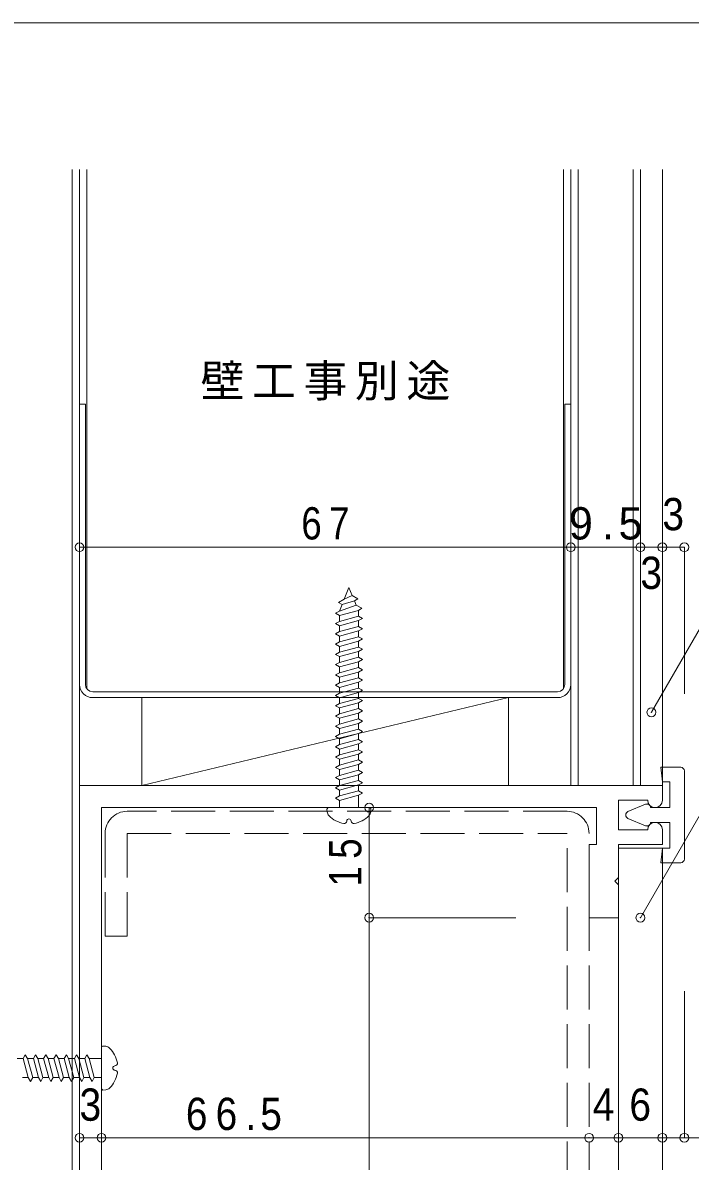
# Model space of a CAD drawing. Units: millimetres at full size, sheet at 1:2. Extents: x -282 to 282, y -195 to 195.
# Drawn here: x -191.5 to -100.5, y 39.8 to 195 of the extents above; entities that cross this region are included whole.
import ezdxf
from ezdxf.enums import TextEntityAlignment as Align

# ---------------------------------------------------------------- set-up
doc = ezdxf.new("R2010")
doc.units = ezdxf.units.MM
doc.header["$LTSCALE"] = 2
doc.header["$PDMODE"] = 32
doc.header["$PDSIZE"] = 1.2
doc.linetypes.add('DASHED3', pattern=[4, 3, -1])
for name, color, linetype, lineweight in [('4-0_ＫＢ製品', 2, 'Continuous', 9), ('4-1_躯体', 3, 'Continuous', 9), ('4-3_寸法', 4, 'Continuous', 9), ('4-4_引出線字', 4, 'Continuous', 9), ('4-8_他製品', 7, 'DASHED3', 9), ('4-9_他製品', 7, 'Continuous', 9), ('4-A_ベース', 3, 'Continuous', 9), ('4-B', 7, 'Continuous', 9), ('F-0_図面枠', 5, 'Continuous', 9)]:
    doc.layers.add(name, color=color, linetype=linetype, lineweight=lineweight)
doc.layers.add('4-5_文字', color=7, linetype='Continuous')
doc.styles.add('HGｺﾞｼｯｸM', font='')
doc.styles.get('HGｺﾞｼｯｸM').set_extended_font_data('HGｺﾞｼｯｸM')

msp = doc.modelspace()

# ---------------------------------------------------------------- linework, layer by layer
at = {"layer": '4-0_ＫＢ製品'}
for p, q in [((-104.25, 91), (-104.25, 175)), ((-104.25, 82.5), (-110.25, 82.5)), ((-110.25, -58), (-110.25, 82.5)), ((-104.25, -58), (-104.25, 82.5))]:
    msp.add_line(p, q, dxfattribs=at)
at = {"layer": '4-1_躯体'}
for p, q in [((-184.75, -150), (-184.75, 175)), ((-183.75, -150), (-183.75, 175)), ((-116.75, 91), (-116.75, 175)), ((-115.75, 91), (-115.75, 175)), ((-108.25, 91), (-108.25, 175)), ((-107.25, 91), (-107.25, 175))]:
    msp.add_line(p, q, dxfattribs=at)
at = {"layer": '4-3_寸法'}
for p, q in [((-116.75, 123.5), (-183.75, 123.5)), ((-107.25, 123.5), (-116.75, 123.5)), ((-104.25, 123.5), (-107.25, 123.5)), ((-101.25, 123.5), (-104.25, 123.5)), ((-101.25, 123.5), (-101.25, 103.5)), ((-144.25, 88), (-144.25, 73)), ((-144.25, 73), (-124.25, 73)), ((-144.25, 73), (-144.25, -48)), ((-101.25, 43), (-101.25, 63)), ((-180.75, 43), (-183.75, 43)), ((-114.25, 43), (-180.75, 43)), ((-110.25, 43), (-114.25, 43)), ((-104.25, 43), (-110.25, 43)), ((-91.25, 43), (-104.25, 43))]:
    msp.add_line(p, q, dxfattribs=at)
for p in [(-183.75, 123.5), (-116.75, 123.5), (-107.25, 123.5), (-104.25, 123.5), (-101.25, 123.5), (-144.25, 88), (-144.25, 73), (-183.75, 43), (-180.75, 43), (-114.25, 43), (-110.25, 43), (-104.25, 43), (-101.25, 43)]:
    msp.add_point(p, dxfattribs=at)
at = {"layer": '4-4_引出線字'}
for p, q in [((-105.75, 101), (-81.213, 143.5)), ((-107.25, 73), (-78.094, 123.5))]:
    msp.add_line(p, q, dxfattribs=at)
for p in [(-105.75, 101), (-107.25, 73)]:
    msp.add_point(p, dxfattribs=at)
at = {"layer": '4-8_他製品'}
for p, q in [((-117.25, 87.5), (-177.25, 87.5)), ((-177.25, 84.5), (-117.25, 84.5)), ((-177.25, 84.5), (-177.25, 70.5)), ((-117.25, -59.5), (-117.25, 84.5)), ((-114.25, -59.5), (-114.25, 84.5))]:
    msp.add_line(p, q, dxfattribs=at)
msp.add_lwpolyline([(-180.25, 84.5), (-180.25, 70.5), (-177.25, 70.5)], dxfattribs=at)
for centre, start, end in [((-177.25, 84.5), 90, 180), ((-117.25, 84.5), 0, 90)]:
    msp.add_arc(centre, 3, start, end, dxfattribs=at)
at = {"layer": '4-9_他製品'}
for p, q in [((-182.75, 104.2), (-182.75, 175)), ((-117.75, 104.2), (-117.75, 175)), ((-183.75, 143), (-182.95, 143)), ((-182.95, 104.8), (-182.95, 143)), ((-183.75, 104.8), (-183.75, 128.5)), ((-116.75, 104.8), (-116.75, 128.5)), ((-118.55, 103.8), (-181.95, 103.8)), ((-181.95, 103), (-118.55, 103)), ((-125.25, 103), (-175.25, 91))]:
    msp.add_line(p, q, dxfattribs=at)
msp.add_lwpolyline([(-117.55, 104.8), (-117.55, 143), (-116.75, 143)], dxfattribs=at)
msp.add_lwpolyline([(-175.25, 91), (-125.25, 91), (-125.25, 103), (-175.25, 103)], close=True, dxfattribs=at)
for centre, radius, start, end in [((-181.95, 104.8), 1.8, 180, 270), ((-181.95, 104.8), 1, 180, 270), ((-118.55, 104.8), 1, 270, 0), ((-118.55, 104.8), 1.8, 270, 0)]:
    msp.add_arc(centre, radius, start, end, dxfattribs=at)
at = {"layer": '4-A_ベース'}
for p, q in [((-183.75, 91), (-104.25, 91)), ((-183.75, 91), (-183.75, -66)), ((-104.25, 89), (-104.25, 91)), ((-110.25, 85), (-110.25, 89)), ((-106.25, 89), (-110.25, 89)), ((-180.75, 88), (-113.25, 88)), ((-180.75, 88), (-180.75, -63)), ((-113.25, 83), (-113.25, 88)), ((-106.25, 85), (-110.25, 85)), ((-104.25, 85), (-104.25, 83)), ((-113.25, 83), (-114.25, 83)), ((-114.25, 83), (-114.25, 73)), ((-104.25, 83), (-110.25, 83)), ((-110.25, 83), (-110.25, 78.5)), ((-110.75, 78), (-110.25, 78.5)), ((-110.75, 78), (-110.25, 77.5)), ((-110.25, 77.5), (-110.25, 73)), ((-110.25, 73), (-114.25, 73))]:
    msp.add_line(p, q, dxfattribs=at)
for centre, start, end in [((-105.25, 89), 180, 0), ((-105.25, 85), 0, 180)]:
    msp.add_arc(centre, 1, start, end, dxfattribs=at)
at = {"layer": '4-B'}
for p, q in [((-147.66, 116.407), (-147, 118)), ((-147, 118), (-146.547, 116.907)), ((-148.407, 115.976), (-147.66, 116.407)), ((-147.66, 116.407), (-146.547, 116.907)), ((-146.547, 116.907), (-145.8, 116.476)), ((-145.8, 116.476), (-146.259, 116.211)), ((-147.948, 115.711), (-148.407, 115.976)), ((-148.3, 114.799), (-147.948, 115.711)), ((-148.3, 114.799), (-146.01, 115.61)), ((-145.7, 114.893), (-148.3, 114.193)), ((-146.259, 116.211), (-147.948, 115.711)), ((-146.01, 115.61), (-146.259, 116.211)), ((-146.01, 115.61), (-145.263, 115.179)), ((-145.263, 115.179), (-145.7, 114.893)), ((-145.7, 114.099), (-145.7, 114.893)), ((-148.825, 114.496), (-148.3, 114.799)), ((-148.3, 114.193), (-148.825, 114.496)), ((-148.825, 113.096), (-148.3, 113.399)), ((-148.3, 113.399), (-148.3, 114.193)), ((-148.3, 113.399), (-145.7, 114.099)), ((-145.7, 113.493), (-148.3, 112.793)), ((-145.7, 114.099), (-145.175, 113.796)), ((-145.175, 113.796), (-145.7, 113.493)), ((-145.7, 112.699), (-145.7, 113.493)), ((-148.3, 112.793), (-148.825, 113.096)), ((-148.825, 111.696), (-148.3, 111.999)), ((-148.3, 111.999), (-148.3, 112.793)), ((-148.3, 111.999), (-145.7, 112.699)), ((-145.7, 112.093), (-148.3, 111.393)), ((-145.7, 112.699), (-145.175, 112.396)), ((-145.175, 112.396), (-145.7, 112.093)), ((-145.7, 111.299), (-145.7, 112.093)), ((-148.3, 111.393), (-148.825, 111.696)), ((-148.825, 110.296), (-148.3, 110.599)), ((-148.3, 109.993), (-148.825, 110.296)), ((-148.3, 110.599), (-148.3, 111.393)), ((-148.3, 110.599), (-145.7, 111.299)), ((-145.7, 110.693), (-148.3, 109.993)), ((-145.7, 111.299), (-145.175, 110.996)), ((-145.175, 110.996), (-145.7, 110.693)), ((-145.7, 109.899), (-145.7, 110.693)), ((-148.825, 108.896), (-148.3, 109.199)), ((-148.3, 108.593), (-148.825, 108.896)), ((-148.3, 109.199), (-148.3, 109.993)), ((-148.3, 109.199), (-145.7, 109.899)), ((-145.7, 109.293), (-148.3, 108.593)), ((-145.7, 109.899), (-145.175, 109.596)), ((-145.175, 109.596), (-145.7, 109.293)), ((-145.7, 108.499), (-145.7, 109.293)), ((-148.825, 107.496), (-148.3, 107.799)), ((-148.3, 107.193), (-148.825, 107.496)), ((-148.3, 107.799), (-148.3, 108.593)), ((-148.3, 107.799), (-145.7, 108.499)), ((-145.7, 107.893), (-148.3, 107.193)), ((-148.3, 106.399), (-148.3, 107.193)), ((-148.3, 106.399), (-145.7, 107.099)), ((-145.7, 108.499), (-145.175, 108.196)), ((-145.175, 108.196), (-145.7, 107.893)), ((-145.7, 107.099), (-145.7, 107.893)), ((-145.7, 107.099), (-145.175, 106.796)), ((-148.825, 106.096), (-148.3, 106.399)), ((-148.3, 105.793), (-148.825, 106.096)), ((-145.7, 106.493), (-148.3, 105.793)), ((-148.3, 104.999), (-148.3, 105.793)), ((-148.3, 104.999), (-145.7, 105.699)), ((-145.175, 106.796), (-145.7, 106.493)), ((-145.7, 105.699), (-145.7, 106.493)), ((-145.7, 105.699), (-145.175, 105.396)), ((-148.825, 104.696), (-148.3, 104.999)), ((-148.3, 104.393), (-148.825, 104.696)), ((-145.7, 105.093), (-148.3, 104.393)), ((-148.3, 103.599), (-148.3, 104.393)), ((-148.3, 103.599), (-145.7, 104.299)), ((-145.175, 105.396), (-145.7, 105.093)), ((-145.7, 104.299), (-145.7, 105.093)), ((-145.7, 104.299), (-145.175, 103.996)), ((-145.175, 103.996), (-145.7, 103.693)), ((-148.825, 103.296), (-148.3, 103.599)), ((-148.3, 102.993), (-148.825, 103.296)), ((-145.7, 103.693), (-148.3, 102.993)), ((-148.3, 102.199), (-148.3, 102.993)), ((-148.3, 102.199), (-145.7, 102.899)), ((-145.7, 102.899), (-145.7, 103.693)), ((-145.7, 102.899), (-145.175, 102.596)), ((-145.175, 102.596), (-145.7, 102.293)), ((-148.825, 101.896), (-148.3, 102.199)), ((-148.3, 101.593), (-148.825, 101.896)), ((-145.7, 102.293), (-148.3, 101.593)), ((-148.3, 100.799), (-148.3, 101.593)), ((-148.3, 100.799), (-145.7, 101.499)), ((-145.7, 100.893), (-148.3, 100.193)), ((-145.7, 101.499), (-145.7, 102.293)), ((-145.7, 101.499), (-145.175, 101.196)), ((-145.175, 101.196), (-145.7, 100.893)), ((-145.7, 100.099), (-145.7, 100.893)), ((-148.825, 100.496), (-148.3, 100.799)), ((-148.3, 100.193), (-148.825, 100.496)), ((-148.825, 99.096), (-148.3, 99.399)), ((-148.3, 99.399), (-148.3, 100.193)), ((-148.3, 99.399), (-145.7, 100.099)), ((-145.7, 99.493), (-148.3, 98.793)), ((-145.7, 100.099), (-145.175, 99.796)), ((-145.175, 99.796), (-145.7, 99.493)), ((-145.7, 98.699), (-145.7, 99.493)), ((-148.3, 98.793), (-148.825, 99.096)), ((-148.825, 97.696), (-148.3, 97.999)), ((-148.3, 97.999), (-148.3, 98.793)), ((-148.3, 97.999), (-145.7, 98.699)), ((-145.7, 98.093), (-148.3, 97.393)), ((-145.7, 98.699), (-145.175, 98.396)), ((-145.175, 98.396), (-145.7, 98.093)), ((-145.7, 97.299), (-145.7, 98.093)), ((-148.3, 97.393), (-148.825, 97.696)), ((-148.825, 96.296), (-148.3, 96.599)), ((-148.3, 95.993), (-148.825, 96.296)), ((-148.3, 96.599), (-148.3, 97.393)), ((-148.3, 96.599), (-145.7, 97.299)), ((-145.7, 96.693), (-148.3, 95.993)), ((-145.7, 97.299), (-145.175, 96.996)), ((-145.175, 96.996), (-145.7, 96.693)), ((-145.7, 95.899), (-145.7, 96.693)), ((-148.825, 94.896), (-148.3, 95.199)), ((-148.3, 94.593), (-148.825, 94.896)), ((-148.3, 95.199), (-148.3, 95.993)), ((-148.3, 95.199), (-145.7, 95.899)), ((-145.7, 95.293), (-148.3, 94.593)), ((-145.7, 95.899), (-145.175, 95.596)), ((-145.175, 95.596), (-145.7, 95.293)), ((-145.7, 94.499), (-145.7, 95.293)), ((-148.825, 93.496), (-148.3, 93.799)), ((-148.3, 93.193), (-148.825, 93.496)), ((-148.3, 93.799), (-148.3, 94.593)), ((-148.3, 93.799), (-145.7, 94.499)), ((-145.7, 93.893), (-148.3, 93.193)), ((-148.3, 92.399), (-148.3, 93.193)), ((-145.7, 94.499), (-145.175, 94.196)), ((-145.175, 94.196), (-145.7, 93.893)), ((-145.7, 93.099), (-145.7, 93.893)), ((-148.825, 92.096), (-148.3, 92.399)), ((-148.3, 91.793), (-148.825, 92.096)), ((-148.3, 92.399), (-145.7, 93.099)), ((-145.7, 92.493), (-148.3, 91.793)), ((-148.3, 90.999), (-148.3, 91.793)), ((-148.3, 90.999), (-145.7, 91.699)), ((-145.7, 93.099), (-145.175, 92.796)), ((-145.175, 92.796), (-145.7, 92.493)), ((-145.7, 91.699), (-145.7, 92.493)), ((-145.7, 91.699), (-145.175, 91.396)), ((-148.825, 90.696), (-148.3, 90.999)), ((-148.3, 90.393), (-148.825, 90.696)), ((-145.7, 91.093), (-148.3, 90.393)), ((-148.3, 89.599), (-148.3, 90.393)), ((-148.3, 89.599), (-145.7, 90.299)), ((-145.175, 91.396), (-145.7, 91.093)), ((-145.7, 90.299), (-145.7, 91.093)), ((-145.7, 90.299), (-145.175, 89.996)), ((-148.825, 89.296), (-148.3, 89.599)), ((-148.3, 88.993), (-148.825, 89.296)), ((-145.7, 89.693), (-148.3, 88.993)), ((-148.3, 88.993), (-148.3, 88)), ((-145.175, 89.996), (-145.7, 89.693)), ((-145.7, 89.693), (-145.7, 88)), ((-149.829, 88), (-149.999, 87.814)), ((-149.999, 87.814), (-149.966, 87.431)), ((-144.171, 88), (-149.829, 88)), ((-144.034, 87.431), (-144.001, 87.814)), ((-191.449, 53.8), (-191.146, 54.325)), ((-191.146, 54.325), (-190.843, 53.8)), ((-190.049, 53.8), (-189.746, 54.325)), ((-189.746, 54.325), (-189.443, 53.8)), ((-188.649, 53.8), (-188.346, 54.325)), ((-188.346, 54.325), (-188.043, 53.8)), ((-187.249, 53.8), (-186.946, 54.325)), ((-186.946, 54.325), (-186.643, 53.8)), ((-185.849, 53.8), (-185.546, 54.325)), ((-185.546, 54.325), (-185.243, 53.8)), ((-184.449, 53.8), (-184.146, 54.325)), ((-184.146, 54.325), (-183.843, 53.8)), ((-183.049, 53.8), (-182.746, 54.325)), ((-182.746, 54.325), (-182.443, 53.8)), ((-180.75, 55.329), (-180.75, 49.671)), ((-180.181, 55.466), (-180.564, 55.499)), ((-191.449, 53.8), (-192.243, 53.8)), ((-190.749, 51.2), (-191.449, 53.8)), ((-190.843, 53.8), (-190.143, 51.2)), ((-190.049, 53.8), (-190.843, 53.8)), ((-189.349, 51.2), (-190.049, 53.8)), ((-189.443, 53.8), (-188.743, 51.2)), ((-188.649, 53.8), (-189.443, 53.8)), ((-187.949, 51.2), (-188.649, 53.8)), ((-188.043, 53.8), (-187.343, 51.2)), ((-187.249, 53.8), (-188.043, 53.8)), ((-186.549, 51.2), (-187.249, 53.8)), ((-186.643, 53.8), (-185.943, 51.2)), ((-185.849, 53.8), (-186.643, 53.8)), ((-185.149, 51.2), (-185.849, 53.8)), ((-185.243, 53.8), (-184.543, 51.2)), ((-184.449, 53.8), (-185.243, 53.8)), ((-183.749, 51.2), (-184.449, 53.8)), ((-183.843, 53.8), (-183.143, 51.2)), ((-183.049, 53.8), (-183.843, 53.8)), ((-182.349, 51.2), (-183.049, 53.8)), ((-182.443, 53.8), (-181.743, 51.2)), ((-182.443, 53.8), (-180.75, 53.8)), ((-190.749, 51.2), (-191.543, 51.2)), ((-190.446, 50.675), (-190.749, 51.2)), ((-190.143, 51.2), (-190.446, 50.675)), ((-189.349, 51.2), (-190.143, 51.2)), ((-189.046, 50.675), (-189.349, 51.2)), ((-188.743, 51.2), (-189.046, 50.675)), ((-187.949, 51.2), (-188.743, 51.2)), ((-187.646, 50.675), (-187.949, 51.2)), ((-187.343, 51.2), (-187.646, 50.675)), ((-186.549, 51.2), (-187.343, 51.2)), ((-186.246, 50.675), (-186.549, 51.2)), ((-185.943, 51.2), (-186.246, 50.675)), ((-185.149, 51.2), (-185.943, 51.2)), ((-184.846, 50.675), (-185.149, 51.2)), ((-184.543, 51.2), (-184.846, 50.675)), ((-183.749, 51.2), (-184.543, 51.2)), ((-183.446, 50.675), (-183.749, 51.2)), ((-183.143, 51.2), (-183.446, 50.675)), ((-182.349, 51.2), (-183.143, 51.2)), ((-182.046, 50.675), (-182.349, 51.2)), ((-181.743, 51.2), (-182.046, 50.675)), ((-181.743, 51.2), (-180.75, 51.2)), ((-180.75, 49.671), (-180.564, 49.501)), ((-180.564, 49.501), (-180.181, 49.534))]:
    msp.add_line(p, q, dxfattribs=at)
at = {"layer": '4-B', "color": 2}
for p, q in [((-101.75, 93.5), (-104.45, 93.5)), ((-104.25, 91.5), (-104.45, 93.5)), ((-101.25, 93), (-101.25, 81)), ((-104.25, 91.5), (-103.25, 91.5)), ((-103.25, 88), (-103.25, 91.5)), ((-108.944, 87.461), (-106.562, 88.461)), ((-103.25, 88), (-105.868, 88)), ((-108.944, 86.539), (-106.562, 85.539)), ((-103.25, 86), (-105.868, 86)), ((-103.25, 86), (-103.25, 82.5)), ((-104.25, 82.5), (-104.45, 80.5)), ((-104.25, 82.5), (-103.25, 82.5)), ((-101.75, 80.5), (-104.45, 80.5))]:
    msp.add_line(p, q, dxfattribs=at)
for centre, start, end in [((-101.75, 93), 0, 90), ((-106.368, 88), 0, 112.7737), ((-108.75, 87), 112.7737, 247.2263), ((-106.368, 86), 247.2263, 0), ((-101.75, 81), 270, 0)]:
    msp.add_arc(centre, 0.5, start, end, dxfattribs=at)
at = {"layer": '4-B'}
for centre, radius, start, end in [((-149.112, 87.506), 0.857, 185, 224.89426), ((-144.888, 87.506), 0.857, 315.10574, 355), ((-144.171, 87.829), 0.171, 355, 90), ((-147, 89.61), 3.838, 224.89426, 259.40269), ((-147.643, 86.174), 0.343, 259.40269, 0), ((-147, 86.173), 0.3, 0, 180), ((-146.357, 86.174), 0.343, 180, 280.59731), ((-147, 89.61), 3.838, 280.59731, 315.10574), ((-180.579, 55.329), 0.171, 85, 180), ((-180.256, 54.612), 0.857, 45.10574, 85), ((-182.36, 52.5), 3.838, 10.59731, 45.10574), ((-178.923, 52.5), 0.3, 90, 270), ((-178.924, 53.143), 0.343, 270, 10.59731), ((-182.36, 52.5), 3.838, 314.89426, 349.40269), ((-178.924, 51.857), 0.343, 349.40269, 90), ((-180.256, 50.388), 0.857, 275, 314.89426)]:
    msp.add_arc(centre, radius, start, end, dxfattribs=at)
at = {"layer": 'F-0_図面枠'}
msp.add_line((-282, 195), (282, 195), dxfattribs=at)

# ---------------------------------------------------------------- texts
at = {"layer": '4-3_寸法', "color": 7, "style": 'HGｺﾞｼｯｸM', "width": 0.9}
for s, p in [('3', (-104.25, 124.5)), ('3', (-107.25, 116.5)), ('3', (-183.75, 44)), ('4', (-113.75, 44)), ('6', (-108.75, 44))]:
    msp.add_text(s, height=4.399, dxfattribs=at).set_placement(p, align=Align.BOTTOM_LEFT)
at = {"layer": '4-3_寸法', "color": 7, "char_height": 4.399, "attachment_point": 7, "style": 'HGｺﾞｼｯｸM'}
for s, insert in [('\\T1.36;\\W0.85;67', (-153.5, 124.5)), ('\\T1.38;9.5', (-117, 124.5)), ('\\T1.38;\\W0.9;66.5', (-169.25, 44))]:
    msp.add_mtext(s, dxfattribs=dict(at, insert=insert))
at = {"layer": '4-3_寸法', "color": 7, "insert": (-145.25, 77.25), "char_height": 4.399, "attachment_point": 7, "rotation": 90, "style": 'HGｺﾞｼｯｸM'}
msp.add_mtext('\\T1.36;\\W0.85;15', dxfattribs=at)
at = {"layer": '4-5_文字', "insert": (-167.25, 143.5), "char_height": 4.399, "attachment_point": 7, "style": 'HGｺﾞｼｯｸM'}
msp.add_mtext('\\T1.17;壁工事別途', dxfattribs=at)

doc.saveas('drawing.dxf')
